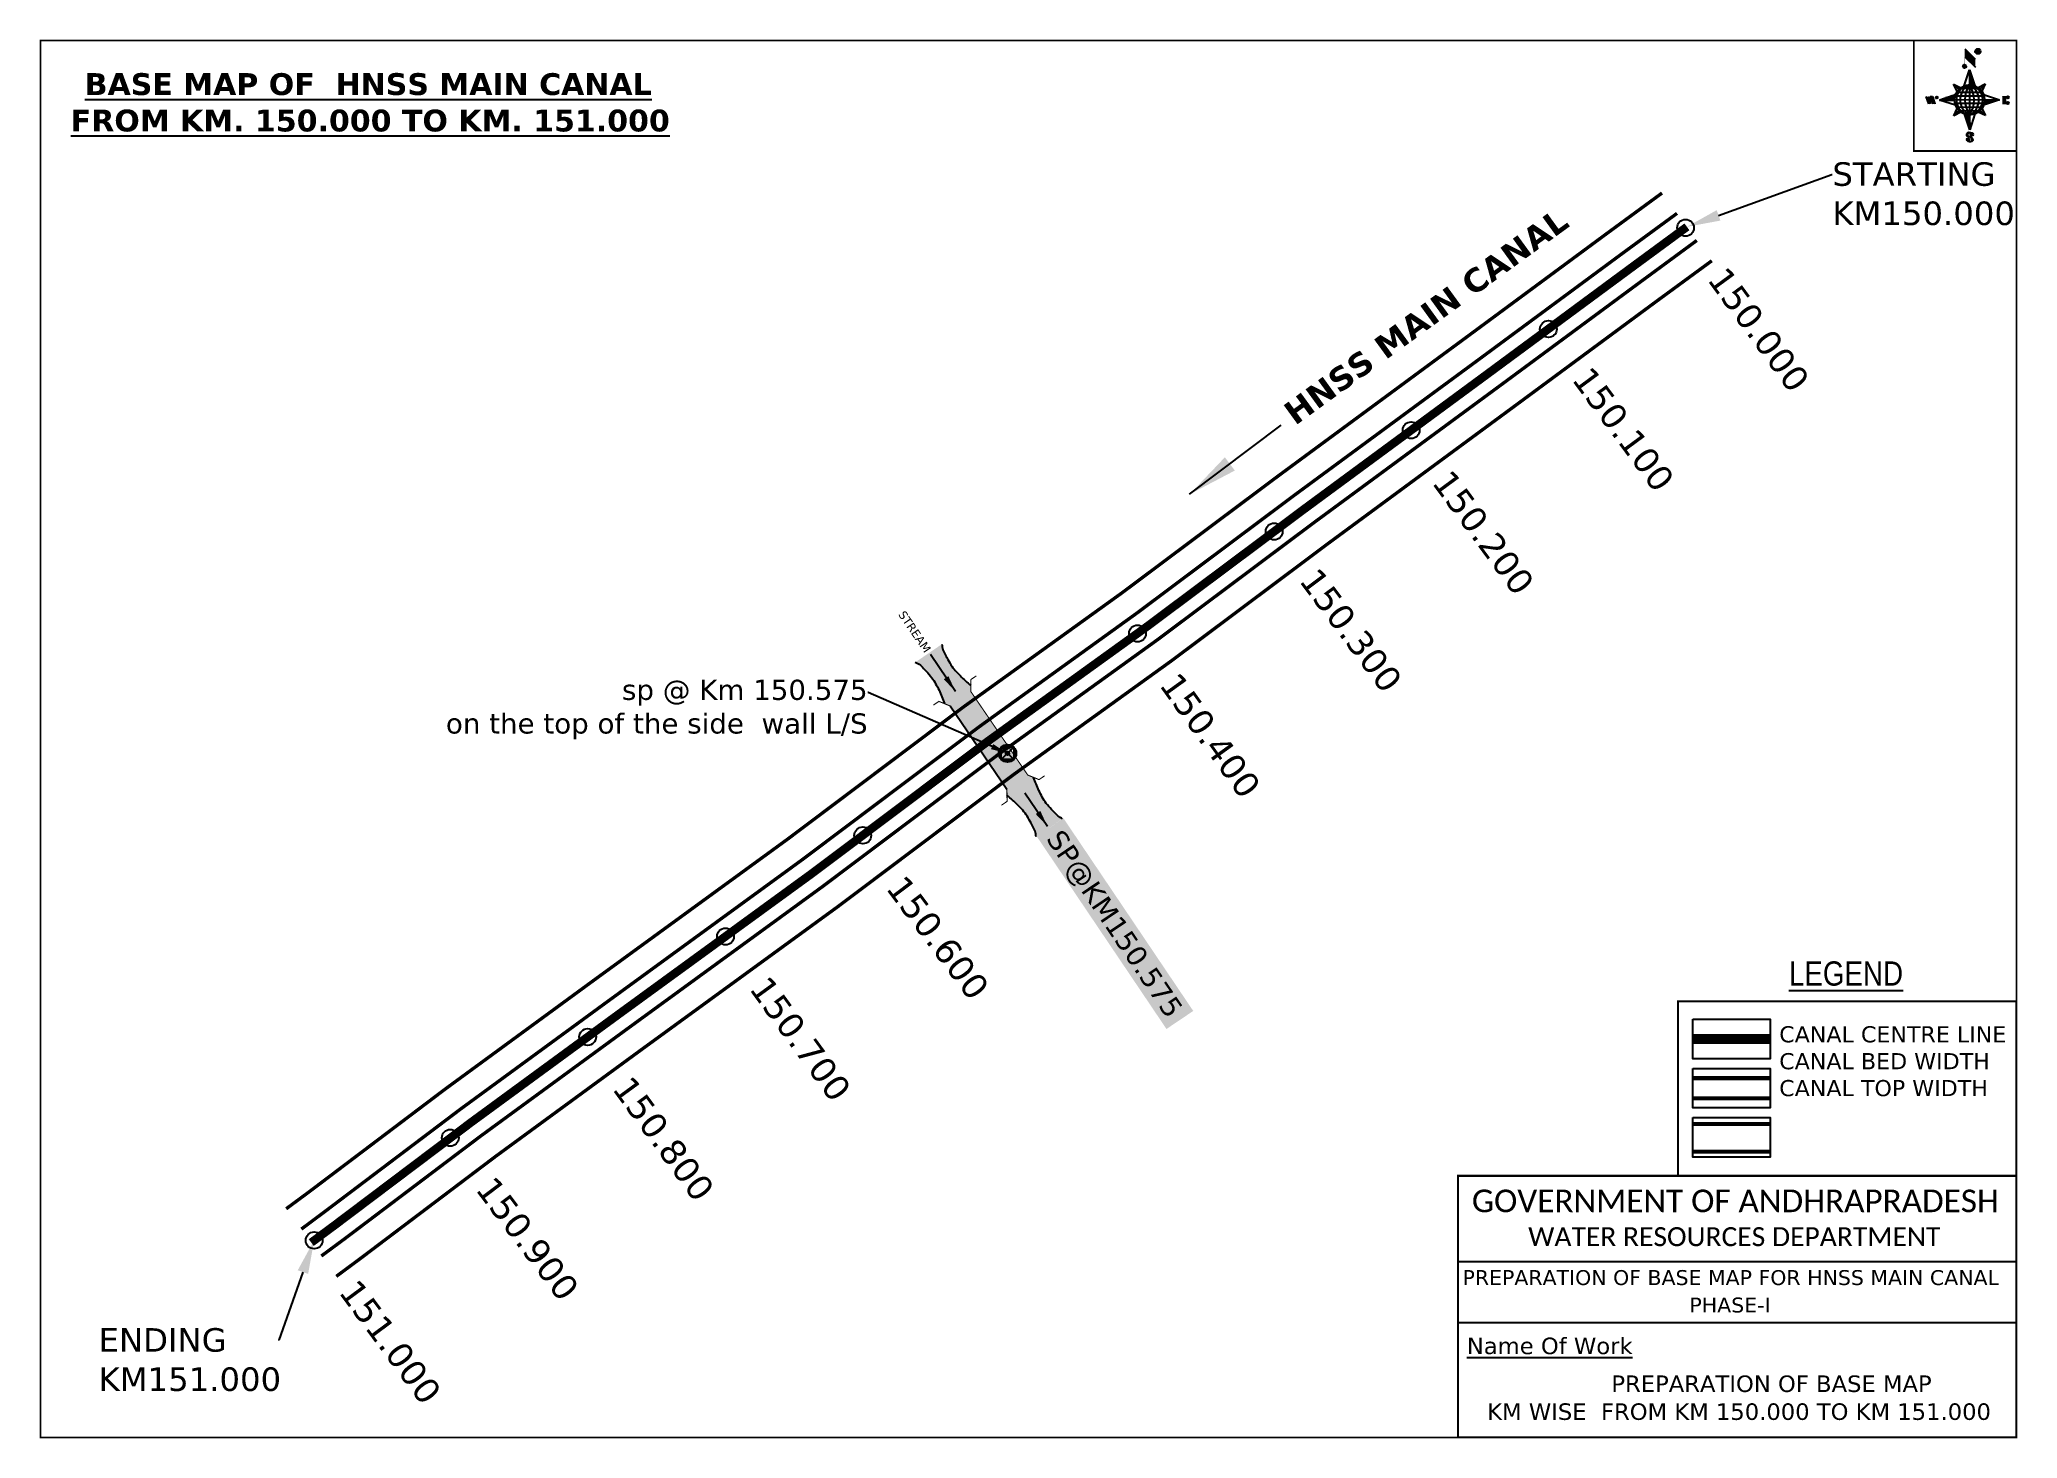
# Model space of a CAD drawing. Header units: inches. Extents: x 754231 to 755408, y 1680788 to 1681621.
import ezdxf
from ezdxf import colors
from ezdxf.entities.mleader import LeaderData, LeaderLine
from ezdxf.enums import TextEntityAlignment as Align
from ezdxf.math import Vec2, Vec3

# ---------------------------------------------------------------- set-up
doc = ezdxf.new("R2010")
doc.units = ezdxf.units.IN
doc.header["$MEASUREMENT"] = 0
doc.header["$PDMODE"] = 32
doc.header["$PDSIZE"] = 10
doc.linetypes.add('HIDDEN2', pattern=[0.1875, 0.125, -0.0625])
for name, color, linetype in [('AQUADUCT', 1, 'Continuous'), ('bord', 1, 'Continuous'), ('CANAL1', 1, 'Continuous'), ('CSMark', 72, 'Continuous'), ('DCBMS', 232, 'Continuous'), ('PAGE', 7, 'Continuous'), ('STRUCTURE', 5, 'Continuous'), ('TEXT', 7, 'Continuous')]:
    doc.layers.add(name, color=color, linetype=linetype)
doc.styles.add('ARIALN', font='ARIALN_1.TTF')
doc.styles.get("Standard").update_dxf_attribs({"font": 'verdana_0.ttf'})
doc.dimstyles.get("Standard").update_dxf_attribs({"dimtxt": 0.18, "dimasz": 0.18, "dimexe": 0.18, "dimexo": 0.0625, "dimgap": 0.09, "dimtad": 0, "dimtih": 1, "dimtoh": 1, "dimdec": 4, "dimzin": 0, "dimdsep": 46, "dimtxsty": 'Standard', "dimcen": 0.09, "dimadec": 0, "dimazin": 0, "dimtfac": 1, "dimtdec": 4, "dimtofl": 0, "dimtmove": 0, "dimatfit": 3, "dimfxl": 0, "dimtolj": 1, "dimtzin": 0, "dimarcsym": 0})
pattern_1 = [(267.297113149, (-8720374.938, 50637915.138), (10.5367255337, -0.497431438), [])]
pattern_2 = [(357.297113149, (-8720374.938, 50637915.138), (0.497431438, 10.5367255337), [])]

# ---------------------------------------------------------------- blocks, each defined once
blk = doc.blocks.new('DCBM')
at = {"layer": 'DCBMS'}
h = blk.add_hatch(color=132, dxfattribs=at)
h.paths.add_polyline_path([(3.7, 3.7, 0.414214), (-3.7, 3.7)])
h.paths.add_polyline_path([(3.7, 3.7), (3.7, -3.7, 0.198912), (5.2, 0, 0.198912)])
h.paths.add_polyline_path([(-3.7, -3.7, 0.414214), (3.7, -3.7)])
h.paths.add_polyline_path([(-3.7, 3.7, 0.198912), (-5.2, 0, 0.198912), (-3.7, -3.7)])
at = {"layer": 'DCBMS', "color": 0}
blk.add_lwpolyline([(-3.7, 3.7), (3.7, 3.7), (3.7, -3.7), (-3.7, -3.7)], close=True, dxfattribs=at)
for points in [[(-3.7, 3.7), (3.7, -3.7)], [(3.7, 3.7), (-3.7, -3.7)]]:
    blk.add_lwpolyline(points, dxfattribs=at)
for radius in [5.21, 1.05]:
    blk.add_circle((0, 0), radius, dxfattribs=at)
blk = doc.blocks.new('*X16')
at = {"color": 0, "linetype": 'Continuous'}
for p, q in [((6321.6, 240.5), (6322.3, 241.2)), ((6321.6, 240.3), (6322.3, 241)), ((6321.6, 240.1), (6322.3, 240.8)), ((6321.6, 239.9), (6322.4, 240.7)), ((6321.6, 239.8), (6322.4, 240.6)), ((6321.6, 239.6), (6322.5, 240.5)), ((6321.6, 239.4), (6322.5, 240.3)), ((6321.6, 239.2), (6322.6, 240.2)), ((6321.7, 239.1), (6322.6, 240.1)), ((6321.8, 240.8), (6322.4, 241.4)), ((6321.8, 239), (6322.7, 240)), ((6321.8, 239), (6322.8, 239.9)), ((6321.9, 238.9), (6322.9, 239.8)), ((6322, 238.8), (6323, 239.7)), ((6322.1, 241.3), (6322.4, 241.6)), ((6322.1, 238.7), (6323.1, 239.6)), ((6322.2, 238.6), (6323.1, 239.6)), ((6322.3, 238.5), (6323.2, 239.5)), ((6322.4, 238.5), (6323.3, 239.4)), ((6322.5, 238.4), (6323.4, 239.3)), ((6322.7, 238.4), (6323.6, 239.3)), ((6322.8, 238.3), (6323.7, 239.2)), ((6322.9, 238.3), (6323.8, 239.1)), ((6323.1, 238.2), (6323.9, 239.1)), ((6323.2, 238.2), (6324, 239)), ((6323.3, 238.2), (6324.2, 239)), ((6323.5, 238.1), (6324.3, 238.9)), ((6323.7, 238.1), (6324.4, 238.9)), ((6323.8, 238.1), (6324.6, 238.8)), ((6324.1, 238.2), (6324.7, 238.8)), ((6324.3, 238.3), (6324.9, 238.8)), ((6324.6, 238.3), (6325.1, 238.8)), ((6324.8, 238.4), (6325.2, 238.8)), ((6325.1, 238.5), (6325.4, 238.8)), ((6325.4, 238.6), (6325.6, 238.8))]:
    blk.add_line(p, q, dxfattribs=at)
blk = doc.blocks.new('*X15')
at = {"color": 0, "linetype": 'Continuous'}
for p, q in [((6324.4, 240.3), (6324.5, 240.4)), ((6324.6, 240.3), (6324.8, 240.5)), ((6324.7, 240.2), (6325, 240.5)), ((6324.8, 240.2), (6325.2, 240.6)), ((6325, 240.1), (6325.5, 240.6)), ((6325.1, 240.1), (6325.6, 240.6)), ((6325.2, 240), (6325.8, 240.6)), ((6325.3, 240), (6326, 240.6)), ((6325.4, 239.9), (6326.1, 240.6)), ((6325.5, 239.8), (6326.2, 240.5)), ((6325.6, 239.8), (6326.3, 240.5)), ((6325.7, 239.7), (6326.5, 240.4)), ((6325.9, 239.6), (6326.6, 240.3)), ((6326, 239.5), (6326.7, 240.3)), ((6326, 239.4), (6326.8, 240.2)), ((6326.1, 239.3), (6327, 240.2)), ((6326.2, 239.3), (6327.1, 240.1)), ((6326.3, 239.2), (6327.1, 240)), ((6326.4, 239.1), (6327.2, 239.9)), ((6326.5, 239), (6327.3, 239.8)), ((6326.5, 238.9), (6327.4, 239.7)), ((6326.6, 238.8), (6327.5, 239.6)), ((6326.7, 238.7), (6327.5, 239.5)), ((6326.8, 238.6), (6327.6, 239.4)), ((6326.8, 238.5), (6327.7, 239.3)), ((6326.8, 236.5), (6327.4, 237)), ((6326.9, 238.3), (6327.8, 239.2)), ((6326.9, 238.2), (6327.9, 239.1)), ((6326.9, 236.8), (6327.6, 237.4)), ((6327, 238.1), (6327.8, 239)), ((6327, 237.9), (6327.8, 238.8)), ((6327, 237.8), (6327.8, 238.6)), ((6327, 237.6), (6327.8, 238.4)), ((6327, 237.4), (6327.8, 238.2)), ((6327, 237.3), (6327.8, 238)), ((6327, 237.1), (6327.8, 237.9))]:
    blk.add_line(p, q, dxfattribs=at)
blk = doc.blocks.new('H')
at = {"layer": 'bord', "extrusion": (0.000427885, 0.004792, 0.999988)}
h = blk.add_hatch(dxfattribs=at)
h.set_pattern_fill('LINE', color=8, scale=84.387686, angle=-2.7029, style=0)
h.set_pattern_definition(pattern_2)
h.paths.add_polyline_path([(-492, 786, -0.090992), (-448, 775), (-486, 912)])
h = blk.add_hatch(dxfattribs=at)
h.set_pattern_fill('LINE', color=8, scale=84.387686, angle=-92.7029, style=0)
h.set_pattern_definition(pattern_1)
h.paths.add_polyline_path([(-625, 665, -0.090992), (-615, 710), (-751, 671)])
h = blk.add_hatch(dxfattribs=at)
h.set_pattern_fill('LINE', color=8, scale=84.387686, angle=-2.7029, style=0)
h.set_pattern_definition(pattern_2)
h.paths.add_polyline_path([(-504, 533, -0.090992), (-549, 543), (-510, 406)])
h = blk.add_hatch(dxfattribs=at)
h.set_pattern_fill('LINE', color=8, scale=84.387686, angle=-92.7029, style=0)
h.set_pattern_definition(pattern_1)
h.paths.add_polyline_path([(-246, 647), (-372, 653, -0.090992), (-382, 609)])
for p, q in [((-519, 1020, -1217), (-435, 927, -1216)), ((-516, 1087, -1217), (-432, 994, -1217)), ((-538, 774, -1216), (-487, 906, -1216)), ((-487, 906, -1216), (-493, 780, -1216)), ((-487, 906, -1216), (-448, 769, -1216)), ((-865, 701, -1215), (-847, 638, -1215)), ((-847, 700, -1215), (-829, 637, -1215)), ((-829, 699, -1215), (-811, 636, -1215)), ((-829, 699, -1215), (-811, 698, -1215)), ((-811, 698, -1215), (-794, 635, -1215)), ((-752, 665, -1215), (-615, 704, -1215)), ((-627, 794, -1216), (-567, 760, -1216)), ((-627, 794, -1216), (-584, 747, -1215)), ((-599, 731, -1215), (-627, 794, -1216)), ((-421, 753, -1216), (-359, 781, -1216)), ((-359, 781, -1216), (-405, 739, -1216)), ((-359, 781, -1216), (-392, 721, -1215)), ((-379, 693, -1215), (-246, 641, -1215)), ((-213, 669, -1215), (-217, 601, -1215)), ((-752, 665, -1215), (-625, 659, -1215)), ((-619, 614, -1215), (-752, 665, -1215)), ((-639, 526, -1214), (-606, 585, -1215)), ((-639, 526, -1214), (-593, 568, -1215)), ((-577, 553, -1215), (-639, 526, -1214)), ((-511, 400, -1214), (-549, 537, -1214)), ((-460, 533, -1215), (-511, 400, -1214)), ((-505, 527, -1214), (-511, 400, -1214)), ((-371, 513, -1214), (-431, 546, -1215)), ((-371, 513, -1214), (-414, 560, -1215)), ((-399, 576, -1215), (-371, 513, -1214)), ((-246, 641, -1215), (-383, 603, -1215)), ((-373, 647, -1215), (-246, 641, -1215)), ((-197, 600, -1215), (-194, 668, -1215))]:
    blk.add_line(p, q, dxfattribs=at)
at = {"layer": 'bord', "color": 8, "linetype": 'ByBlock', "extrusion": (0.000427885, 0.004792, 0.999988)}
for p, q in [((-375, 679, -1215), (-620, 691, -1215)), ((-386, 711, -1215), (-605, 722, -1215)), ((-411, 744, -1216), (-578, 752, -1216)), ((-493, 780, -1216), (-505, 527, -1214)), ((-373, 647, -1215), (-625, 659, -1215)), ((-378, 616, -1215), (-623, 628, -1215)), ((-392, 585, -1215), (-611, 595, -1215)), ((-420, 555, -1215), (-587, 562, -1215))]:
    blk.add_line(p, q, dxfattribs=at)
at = {"layer": 'bord', "extrusion": (0.000427885, 0.004792, 0.999988), "elevation": -1212}
for points, const_width in [([(-522, 960), (-516, 1093)], 1.61), ([(-434, 933), (-428, 1066)], 1.61), ([(-870, 707), (-846, 706)], 0.642), ([(-829, 643), (-821, 678)], 0.642), ([(-793, 641), (-782, 694)], 0.642), ([(-223, 676), (-174, 673)], 0.706), ([(-829, 643), (-855, 644)], 0.642), ([(-811, 642), (-784, 641)], 0.642), ([(-177, 605), (-226, 607)], 0.706), ([(-195, 645), (-185, 644)], 0.706)]:
    blk.add_lwpolyline(points, dxfattribs=dict(at, const_width=const_width))
for points, const_width in [([(-414, 1073, 1), (-398, 1058, 1)], 22.3), ([(-530, 950, 1), (-520, 939, 1)], 14.8), ([(-776, 697, 1), (-769, 690, 1)], 8.9), ([(-180, 618, 1), (-173, 611, 1)], 9.79), ([(-178, 667, 1), (-171, 660, 1)], 9.79), ([(-490, 362, 1), (-498, 369, 1)], 11.1), ([(-525, 322, 1), (-533, 329, 1)], 11.1)]:
    blk.add_lwpolyline(points, format="xyb", close=True, dxfattribs=dict(at, const_width=const_width))
for points in [[(-537, 317), (-531, 310), (-520, 307), (-505, 307), (-494, 310), (-486, 318), (-487, 326), (-491, 333), (-494, 336), (-503, 341), (-522, 347), (-530, 352), (-534, 355), (-537, 363), (-537, 373), (-530, 381), (-520, 384), (-504, 384), (-493, 380), (-487, 373)], [(-522, 348), (-526, 354), (-528, 361), (-528, 371), (-526, 375), (-521, 381), (-515, 384)], [(-505, 307), (-499, 312), (-497, 319), (-497, 327), (-501, 335), (-509, 343)]]:
    blk.add_lwpolyline(points, dxfattribs=at)
at = {"layer": 'bord', "extrusion": (0.000427885, 0.004792, 0.999988)}
for centre, radius in [((-406, 1065, -1212), 22.3), ((-525, 944, -1212), 14.8), ((-773, 694, -1212), 8.9), ((-498, 659, -1212), 127), ((-177, 615, -1212), 9.79), ((-174, 663, -1212), 9.79), ((-494, 365, -1212), 11.1), ((-529, 325, -1212), 11.1)]:
    blk.add_circle(centre, radius, dxfattribs=at)
at = {"layer": 'bord', "color": 8, "linetype": 'ByBlock', "extrusion": (0.000427885, 0.004792, 0.999988)}
for centre, radius, start, end in [((-482, 658, -1212), 128, 94.9254, 259.6691), ((-437, 656, -1212), 141, 113.2864, 241.308), ((-316, 651, -1212), 222, 142.5892, 212.0053), ((-560, 662, -1212), 141, 293.2864, 61.308), ((-681, 668, -1212), 222, 322.5892, 32.0053), ((-515, 660, -1212), 128, 274.9254, 79.6691)]:
    blk.add_arc(centre, radius, start, end, dxfattribs=at)
at = {"layer": 'bord', "extrusion": (0.000427885, 0.004792, 0.999988)}
for points in [[(-516, 1093, -1212), (-431, 1000, -1212), (-519, 1026, -1212), (-434, 933, -1212)], [(-864, 707, -1212), (-846, 706, -1212), (-846, 644, -1212), (-829, 643, -1212)], [(-829, 705, -1212), (-811, 704, -1212), (-811, 642, -1212), (-793, 641, -1212)], [(-193, 674, -1212), (-197, 606, -1212), (-213, 675, -1212), (-216, 607, -1212)]]:
    blk.add_solid(points, dxfattribs=at)
at = {"layer": 'bord', "extrusion": (0.000427885, 0.004792, 0.999988), "xscale": 7.977342409717546, "yscale": 7.977342408231451, "zscale": 7.977342408476333, "rotation": 138.0840426661453}
for name, p in [('*X15', (38301, -31929, -1212)), ('*X16', (38314, -31951, -1212))]:
    blk.add_blockref(name, p, dxfattribs=at)
blk = doc.blocks.new('SP')
at = {"layer": 'STRUCTURE'}
h = blk.add_hatch(dxfattribs=at)
h.set_pattern_fill('DASH', color=256, scale=8, style=0)
edge = h.paths.add_edge_path()
edge.add_spline(control_points=[(769825.7, 1706742.1), (769825.3, 1706741.8), (769823.8, 1706740.8), (769820.9, 1706740.3), (769817, 1706739.7), (769811.4, 1706738.9), (769804, 1706739.7), (769798.4, 1706741), (769795.6, 1706741.6)], knot_values=[0, 0, 0, 0, 1.613557, 5.24513, 8.624976, 13.470124, 22.190216, 30.746377, 30.746377, 30.746377, 30.746377], degree=3, periodic=0)
edge.add_line((769795.6, 1706741.6), (769792.6, 1706739.6))
edge.add_line((769792.6, 1706739.6), (769732.6, 1706739.6))
edge.add_line((769732.6, 1706739.6), (769729.6, 1706741.6))
edge.add_spline(control_points=[(769729.6, 1706741.6), (769726.9, 1706740.9), (769721.3, 1706739.5), (769713.9, 1706738.5), (769708.3, 1706739.1), (769704.4, 1706739.6), (769701.5, 1706740), (769700, 1706741), (769699.5, 1706741.3)], knot_values=[0, 0, 0, 0, 8.556161, 17.276253, 22.121402, 25.501247, 29.13282, 30.746377, 30.746377, 30.746377, 30.746377], degree=3, periodic=0)
edge.add_line((769699.5, 1706741.3), (769699.5, 1706722.1))
edge.add_spline(control_points=[(769699.5, 1706722.1), (769700, 1706722.4), (769701.4, 1706723.4), (769704.3, 1706724), (769708.2, 1706724.5), (769713.8, 1706725.3), (769721.2, 1706724.5), (769726.8, 1706723.3), (769729.6, 1706722.6)], knot_values=[0, 0, 0, 0, 1.613557, 5.24513, 8.624976, 13.470124, 22.190216, 30.746377, 30.746377, 30.746377, 30.746377], degree=3, periodic=0)
edge.add_line((769729.6, 1706722.6), (769732.6, 1706724.6))
edge.add_line((769732.6, 1706724.6), (769792.6, 1706724.6))
edge.add_line((769792.6, 1706724.6), (769795.6, 1706722.6))
edge.add_spline(control_points=[(769795.6, 1706722.6), (769798.4, 1706723.3), (769803.9, 1706724.8), (769811.3, 1706725.8), (769817, 1706725.1), (769820.9, 1706724.7), (769823.8, 1706724.2), (769825.2, 1706723.3), (769825.7, 1706723)], knot_values=[0, 0, 0, 0, 8.556161, 17.276253, 22.121402, 25.501247, 29.13282, 30.746377, 30.746377, 30.746377, 30.746377], degree=3, periodic=0)
edge.add_line((769825.7, 1706723), (769825.7, 1706742.1))
h.paths.add_polyline_path([(769764.2, 1706732.1, -1), (769761.1, 1706732.1, -1)], flags=0)
h.paths.add_polyline_path([(769761.1, 1706732.1, 1), (769764.2, 1706732.1, 1)], flags=16)
at = {"layer": 'STRUCTURE', "const_width": 0.628}
for points in [[(769726.6, 1706747.6), (769726.6, 1706743.6), (769732.6, 1706739.6), (769792.6, 1706739.6), (769798.6, 1706743.6), (769798.6, 1706747.6)], [(769726.6, 1706716.6), (769726.6, 1706720.6), (769732.6, 1706724.6), (769792.6, 1706724.6), (769798.6, 1706720.6), (769798.6, 1706716.6)]]:
    blk.add_lwpolyline(points, dxfattribs=at)
at = {"layer": 'STRUCTURE', "color": 3}
blk.add_lwpolyline([(769732.6, 1706724.6), (769792.6, 1706724.6)], dxfattribs=at)
blk.add_lwpolyline([(769732.6, 1706724.6), (769792.6, 1706724.6)], dxfattribs=at)
at = {"layer": 'STRUCTURE', "color": 0}
blk.add_circle((769762.6, 1706732.1), 1.55, dxfattribs=at)
at = {"layer": 'STRUCTURE'}
for points in [[(769699.5, 1706741.3), (769700.9, 1706740.5), (769704.4, 1706739.6), (769707.8, 1706739.2), (769712.6, 1706738.8), (769721.3, 1706739.7), (769729.6, 1706741.6)], [(769825.7, 1706742.1), (769824.3, 1706741.3), (769820.8, 1706740.3), (769817.5, 1706739.8), (769812.7, 1706739.2), (769804, 1706739.9), (769795.6, 1706741.6)], [(769699.5, 1706722.1), (769700.9, 1706723), (769704.4, 1706724), (769707.7, 1706724.5), (769712.5, 1706725), (769721.2, 1706724.4), (769729.6, 1706722.6)], [(769825.7, 1706723), (769824.3, 1706723.8), (769820.8, 1706724.7), (769817.4, 1706725.1), (769812.6, 1706725.5), (769803.9, 1706724.6), (769795.6, 1706722.6)]]:
    blk.add_spline(points, degree=3, dxfattribs=at)
at = {"layer": 'STRUCTURE', "color": 0}
blk.add_text('STREAM', height=5, dxfattribs=at).set_placement((769684.3, 1706732.1), align=Align.MIDDLE_CENTER)
for points in [[(769727.4, 1706732.1), (769700.8, 1706732.1)], [(769824.4, 1706732.1), (769800.5, 1706732.1)]]:
    blk.add_leader(points, dimstyle='Standard', override={"dimasz": 10, "dimgap": 0.09, "dimtad": 0}, dxfattribs=at)

msp = doc.modelspace()

# ---------------------------------------------------------------- linework, layer by layer
at = {"color": 3}
for p in [(755210.3, 1681508.6), (755128.7, 1681448.4), (755047.1, 1681388.2), (754965.6, 1681328), (754884.3, 1681267.3), (754720.9, 1681147.2), (754639.3, 1681087.1), (754557.3, 1681027.3), (754475.6, 1680967.3), (754394.6, 1680906.3)]:
    msp.add_point(p, dxfattribs=at)
at = {"layer": 'CANAL1', "color": 200, "const_width": 2}
for points in [[(755196.3, 1681529.3), (755163.3, 1681505.1), (755078.7, 1681442.6), (754968.4, 1681361.3), (754875.4, 1681291.7), (754781.1, 1681223.8), (754676.4, 1681145.1), (754559.7, 1681060.1), (754472.7, 1680996.4), (754391.8, 1680935.3), (754378, 1680925.1)], [(755225.9, 1681489), (755193, 1681464.9), (755108.4, 1681402.4), (754998.2, 1681321.2), (754905, 1681251.4), (754810.8, 1681183.5), (754706.2, 1681104.9), (754589.2, 1681019.7), (754502.6, 1680956.3), (754421.7, 1680895.2), (754407.8, 1680884.9)]]:
    msp.add_lwpolyline(points, dxfattribs=at)
at = {"layer": 'CANAL1', "color": 5, "const_width": 2}
for points in [[(755205.2, 1681517.2), (755172.2, 1681493), (755087.6, 1681430.5), (754977.3, 1681349.3), (754884.2, 1681279.6), (754790, 1681211.7), (754685.4, 1681133.1), (754568.6, 1681048), (754481.7, 1680984.4), (754400.8, 1680923.3), (754387, 1680913)], [(754398.9, 1680897), (754412.7, 1680907.2), (754493.6, 1680968.3), (754580.4, 1681031.8), (754697.3, 1681117), (754801.9, 1681195.6), (754896.1, 1681263.5), (754989.2, 1681333.2), (755099.5, 1681414.4), (755184.1, 1681476.9), (755217, 1681501.1)]]:
    msp.add_lwpolyline(points, dxfattribs=at)
at = {"layer": 'CANAL1', "color": 1, "linetype": 'HIDDEN2', "ltscale": 100, "const_width": 5}
msp.add_lwpolyline([(755211.1, 1681509.2), (755178.2, 1681485), (755093.6, 1681422.5), (754983.3, 1681341.2), (754890.2, 1681271.6), (754795.9, 1681203.6), (754691.3, 1681125), (754574.5, 1681039.9), (754487.7, 1680976.3), (754406.8, 1680915.3), (754392.9, 1680905)], dxfattribs=at)
at = {"layer": 'CANAL1', "color": 1, "linetype": 'HIDDEN2', "ltscale": 100, "const_width": 6, "elevation": -0.4}
msp.add_lwpolyline([(755260.6, 1681026.1), (755214.6, 1681026.1)], dxfattribs=at)
at = {"layer": 'CANAL1', "color": 5, "const_width": 2.4, "elevation": -0.4}
for points in [[(755260.6, 1681002.8), (755214.6, 1681002.8)], [(755260.6, 1680990.8), (755214.6, 1680990.8)]]:
    msp.add_lwpolyline(points, dxfattribs=at)
at = {"layer": 'CANAL1', "color": 200, "const_width": 2.4, "elevation": -0.4}
for points in [[(755260.6, 1680975.6), (755214.6, 1680975.6)], [(755260.6, 1680959.1), (755214.6, 1680959.1)]]:
    msp.add_lwpolyline(points, dxfattribs=at)
at = {"layer": 'DCBMS', "color": 132, "true_color": 0x00d1bf}
msp.add_point((754807, 1681196, 450), dxfattribs=at)
at = {"layer": 'PAGE', "const_width": 1}
msp.add_lwpolyline([(754231.8, 1680789.1), (755407.1, 1680789.1), (755407.1, 1681620.1), (754231.8, 1681620.1), (754231.8, 1680789.1)], dxfattribs=at)
at = {"layer": 'PAGE'}
for points, const_width in [([(755407.1, 1681620.1), (755346, 1681620.1), (755346, 1681554.3), (755407.1, 1681554.3)], 1), ([(755407.1, 1680944.7), (755205.8, 1680944.7), (755205.8, 1681048.5), (755407.1, 1681048.5)], 1.2), ([(755074.9, 1680944.7), (755407.1, 1680944.7), (755407.1, 1680789.1), (755074.9, 1680789.1)], 1.2)]:
    msp.add_lwpolyline(points, close=True, dxfattribs=dict(at, const_width=const_width))
at = {"layer": 'PAGE', "elevation": -0.4}
for points in [[(755214.6, 1681037.9), (755260.6, 1681037.9), (755260.6, 1681014.3), (755214.6, 1681014.3)], [(755214.6, 1681008.6), (755260.6, 1681008.6), (755260.6, 1680985.1), (755214.6, 1680985.1)], [(755214.6, 1680979.3), (755260.6, 1680979.3), (755260.6, 1680955.8), (755214.6, 1680955.8)]]:
    msp.add_lwpolyline(points, close=True, dxfattribs=at)
at = {"layer": 'PAGE'}
for points in [[(755074.9, 1680893.7), (755407.1, 1680893.7)], [(755074.9, 1680857.4), (755407.1, 1680857.4)]]:
    msp.add_lwpolyline(points, dxfattribs=at)

# ---------------------------------------------------------------- block references
at = {"layer": 'AQUADUCT', "color": 1, "xscale": 0.0703495379661093, "yscale": 0.07034953800030053, "zscale": 0.07034953795990817, "rotation": 3.078330607406165}
msp.add_blockref('H', (755416.7, 1681540.7, 85.4), dxfattribs=at)
at = {"layer": 'DCBMS', "color": 132, "true_color": 0x00d1bf}
msp.add_blockref('DCBM', (754807, 1681196, 450), dxfattribs=at)
at = {"layer": 'STRUCTURE', "color": 0, "rotation": 304.2890216435435}
msp.add_blockref('SP', (-1088976.2, 1355668.5), dxfattribs=at)

# ---------------------------------------------------------------- texts
at = {"layer": 'CANAL1', "insert": (754969.1, 1681401.5), "char_height": 14, "width": 205.129, "attachment_point": 1, "rotation": 36.0097}
msp.add_mtext('\\pi0.96322;{\\fVerdana|b1|i0|c0|p34;HNSS MAIN CANAL}', dxfattribs=at)
at = {"layer": 'CSMark', "color": 1}
for s, rotation, p in [('150.000', 306.3014, (755228.7, 1681482.4)), ('150.100', 306.4594, (755148.1, 1681423)), ('150.200', 306.3741, (755064.9, 1681361.6)), ('150.300', 306.8043, (754985.9, 1681303.3)), ('150.400', 305.79, (754902.8, 1681241.2)), ('150.600', 306.9228, (754740.1, 1681120.4)), ('150.700', 306.08, (754658.9, 1681060.6)), ('150.800', 306.205, (754577.4, 1681001.1)), ('150.900', 307.0505, (754496, 1680941.3)), ('151.000', 306.5199, (754414.7, 1680880.1))]:
    msp.add_text(s, height=15, rotation=rotation, dxfattribs=at).set_placement(p, align=Align.MIDDLE_LEFT)
at = {"layer": 'PAGE', "extrusion": (0.000201441, 0.004807, 0.999988), "style": 'ARIALN'}
msp.add_text('%%ULEGEND', height=14.4, rotation=359.9999, dxfattribs=at).set_placement((755305.7, 1681044.9, 8232.7), align=Align.MIDDLE)
at = {"layer": 'PAGE', "extrusion": (0.000201441, 0.004807, 0.999988)}
for s, height, p in [('PREPARATION OF BASE MAP FOR HNSS MAIN CANAL', 8.878, (755077.6, 1680859.6, 8231.8)), ('%%UName Of Work', 9.822, (755080.2, 1680818.5, 8230.5))]:
    msp.add_text(s, height=height, rotation=359.9999, dxfattribs=at).set_placement(p)
for s, height, p in [('PHASE-I', 8.88, (755236.7, 1680847.7, 8231.7)), ('PREPARATION OF BASE MAP', 9.822, (755261.4, 1680800.9, 8230.5)), ('KM WISE  FROM KM 150.000 TO KM 151.000', 9.822, (755242.1, 1680784.3, 8230.5))]:
    msp.add_text(s, height=height, rotation=359.9999, dxfattribs=at).set_placement(p, align=Align.MIDDLE_CENTER)
at = {"layer": 'PAGE', "extrusion": (0.000201441, 0.004807, 0.999988), "attachment_point": 1, "text_direction": (1, -1e-06, -0.000201)}
for s, insert, char_height, width in [('CANAL CENTRE LINE CANAL BED WIDTH {\\H2.3741x; }CANAL TOP WIDTH{\\H1.9188x; }', (755266, 1681033.7, -0.4), 9.6, 168.926), ('\\pi3.5885;{\\fCalibri|b0|i0|c0|p34;\\H1.3333x;GOVERNMENT OF ANDHRAPRADESH\\P\\pi37.073;\\H0.83998x;WATER RESOURCES DEPARTMENT}', (755079.6, 1680936.5, -1.3), 10.059, 321.276)]:
    msp.add_mtext(s, dxfattribs=dict(at, insert=insert, char_height=char_height, width=width))
at = {"layer": 'STRUCTURE', "color": 5, "insert": (754839.3, 1681152.4), "char_height": 12, "width": 131, "attachment_point": 1, "rotation": 303.9642, "bg_fill": 1, "box_fill_scale": 1.3, "bg_fill_color": 7, "bg_fill_true_color": 16777215, "bg_fill_transparency": 4390977}
msp.add_mtext('\\pi0.59996;SP@KM150.575', dxfattribs=at)
at = {"layer": 'TEXT', "color": 1, "insert": (754236.4, 1681600.6), "char_height": 13, "width": 379.826, "attachment_point": 1}
msp.add_mtext('\\pi21.755;{\\fVerdana|b1|i0|c0|p34;\\LBASE MAP OF  HNSS MAIN CANAL \\P\\pi13.452;FROM KM. 150.000 TO KM. 151.000}', dxfattribs=at)

# ---------------------------------------------------------------- leaders
at = {"layer": 'CANAL1'}
msp.add_leader([(754915.3, 1681350.1), (754969.8, 1681391.2)], dimstyle='Standard', override={"dimasz": 30, "dimgap": 0.09, "dimtad": 0}, dxfattribs=at)
at = {"layer": 'DCBMS', "color": 5}
ml = msp.add_multileader_mtext('Standard', dxfattribs=at)
ml.set_content('STARTING\\PKM150.000', color=5)
ml.set_leader_properties()
ml.build(insert=Vec2(0, 0))
ml.multileader.update_dxf_attribs({"dogleg_length": 0.36, "arrow_head_size": 20})
ctx = ml.context
ctx.base_point, ctx.char_height, ctx.arrow_head_size, ctx.landing_gap_size, ctx.plane_origin = Vec3(755297.6, 1681540.4), 14, 20, 0.09, Vec3(755444.6, 1681604.7)
notes = []
notes.append((ctx, [(1, (1, 1, 0), (755297.2, 1681540.4), (1, 0), 0.36, [(0, [(755211.1, 1681509.2)], 0, [])])]))
ctx.mtext.insert, ctx.mtext.flow_direction = Vec3(755297.6, 1681547.6), 5
at = {"layer": 'DCBMS', "color": 132, "true_color": 0x00d1bf}
ml = msp.add_multileader_mtext('Standard', dxfattribs=at)
ml.set_content('sp @ Km 150.575\\Pon the top of the side  wall L/S', color=(0, 209, 191))
ml.set_leader_properties()
ml.build(insert=Vec2(0, 0))
ml.multileader.update_dxf_attribs({"dogleg_length": 0.36, "arrow_head_size": 10})
ctx = ml.context
ctx.base_point, ctx.char_height, ctx.arrow_head_size, ctx.landing_gap_size, ctx.plane_origin = Vec3(754468.8, 1681232.2, 450), 12, 10, 0.09, Vec3(754807, 1681196, 450)
ctx.text_align_type = 2
notes.append((ctx, [(1, (1, 1, 0), (754724.2, 1681232.2, 450), (-1, 0), 0.36, [(0, [(754807, 1681196, 450)], 0, [])])]))
ctx.mtext.insert, ctx.mtext.alignment, ctx.mtext.flow_direction = Vec3(754723.8, 1681239.8, 450), 3, 5
at = {"layer": 'DCBMS', "color": 5}
ml = msp.add_multileader_mtext('Standard', dxfattribs=at)
ml.set_content('ENDING \\PKM151.000', color=5)
ml.set_leader_properties()
ml.build(insert=Vec2(0, 0))
ml.multileader.update_dxf_attribs({"dogleg_length": 0.36, "arrow_head_size": 20})
ctx = ml.context
ctx.base_point, ctx.char_height, ctx.arrow_head_size, ctx.landing_gap_size, ctx.plane_origin = Vec3(754266.3, 1680847), 14, 20, 0.09, Vec3(754409.7, 1680768.7)
notes.append((ctx, [(0, (1, 1, 0), (754373.7, 1680847), (-1, 0), 0.36, [(0, [(754394.6, 1680906.3)], 0, [])])]))
ctx.mtext.insert, ctx.mtext.width, ctx.mtext.flow_direction = Vec3(754266.4, 1680854.1), 108.896, 5
for ctx, leaders in notes:
    for number, flags, end, landing, length, lines in leaders:
        leader = LeaderData()
        leader.index, (leader.has_last_leader_line, leader.has_dogleg_vector, leader.attachment_direction) = number, flags
        leader.last_leader_point, leader.dogleg_vector, leader.dogleg_length = Vec3(end), Vec3(landing), length
        for number, points, colour, breaks in lines:
            line = LeaderLine()
            line.index, line.vertices, line.color, line.breaks = number, Vec3.list(points), colors.encode_raw_color(colour), breaks
            leader.lines.append(line)
        ctx.leaders.append(leader)

doc.saveas('drawing.dxf')
